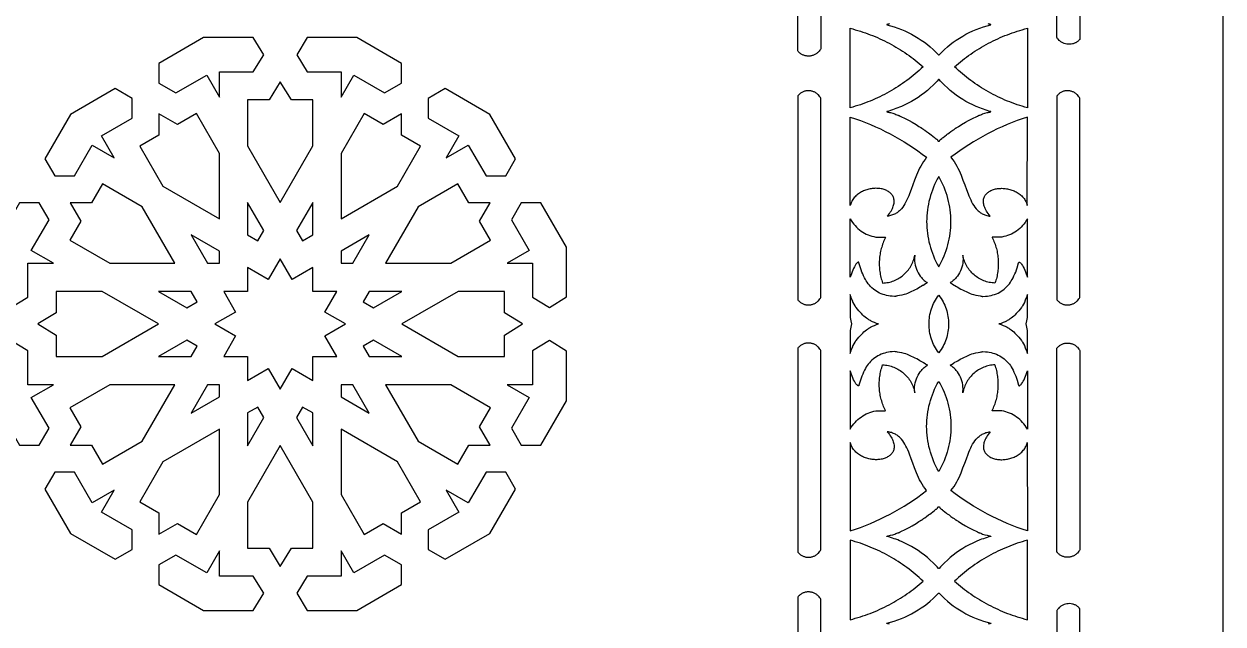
# Model space of a CAD drawing. Extents: x -580 to 993, y -400 to 388.
# Drawn here: x 741.9 to 993.1, y -265.6 to -139.9 of the extents above; entities that cross this region are included whole.
import ezdxf

# ---------------------------------------------------------------- set-up
doc = ezdxf.new("R2010")
doc.units = 0
doc.layers.add('LAYER_1', color=18, linetype='CONTINUOUS')

msp = doc.modelspace()

# ---------------------------------------------------------------- linework, layer by layer
at = {"layer": 'LAYER_1'}
for points in [[(598.06, -400.26), (993.06, -400.26), (993.06, -5.26), (598.06, -5.26)], [(770.14, -148.15), (770.14, -152.28), (773.71, -154.34), (780.15, -150.61), (782.82, -155.24), (782.82, -149.9), (789.91, -149.9), (792.09, -146.35), (789.9, -142.76), (779.48, -142.76)], [(801.22, -142.76), (799.02, -146.35), (801.2, -149.9), (808.29, -149.9), (808.29, -155.24), (810.96, -150.61), (817.4, -154.34), (820.97, -152.28), (820.97, -148.15), (811.63, -142.76)], [(914.97, -148.87), (914.97, -140.81), (915.5, -140.95), (916.03, -141.1), (916.56, -141.25), (917.09, -141.41), (917.61, -141.58), (918.13, -141.76), (918.64, -141.95), (919.15, -142.14), (919.66, -142.34), (920.17, -142.54), (920.67, -142.76), (921.17, -142.98), (921.66, -143.21), (922.15, -143.45), (922.64, -143.69), (923.12, -143.94), (923.6, -144.2), (924.08, -144.46), (924.55, -144.73), (925.01, -145.01), (925.48, -145.3), (925.93, -145.59), (926.39, -145.89), (926.83, -146.19), (927.28, -146.5), (927.72, -146.82), (928.15, -147.15), (928.58, -147.48), (929, -147.82), (929.42, -148.16), (929.84, -148.52), (930.24, -148.87), (929.84, -149.25), (929.42, -149.63), (929, -149.99), (928.58, -150.35), (928.15, -150.71), (927.72, -151.05), (927.28, -151.39), (926.83, -151.73), (926.39, -152.05), (925.93, -152.37), (925.48, -152.68), (925.01, -152.98), (924.55, -153.28), (924.08, -153.57), (923.6, -153.85), (923.12, -154.12), (922.64, -154.39), (922.15, -154.65), (921.66, -154.9), (921.17, -155.14), (920.67, -155.38), (920.17, -155.61), (919.66, -155.83), (919.15, -156.04), (918.64, -156.24), (918.13, -156.44), (917.61, -156.63), (917.09, -156.81), (916.56, -156.98), (916.03, -157.15), (915.5, -157.3), (914.97, -157.45)], [(936.79, -148.87), (937.2, -148.52), (937.61, -148.16), (938.03, -147.82), (938.46, -147.48), (938.89, -147.15), (939.32, -146.82), (939.76, -146.5), (940.2, -146.19), (940.65, -145.89), (941.1, -145.59), (941.56, -145.3), (942.02, -145.01), (942.49, -144.73), (942.96, -144.46), (943.43, -144.2), (943.91, -143.94), (944.4, -143.69), (944.88, -143.45), (945.37, -143.21), (945.87, -142.98), (946.37, -142.76), (946.87, -142.54), (947.37, -142.34), (947.88, -142.14), (948.39, -141.95), (948.91, -141.76), (949.43, -141.58), (949.95, -141.41), (950.47, -141.25), (951, -141.1), (951.53, -140.95), (952.07, -140.81), (952.07, -148.87), (952.07, -157.45), (951.53, -157.3), (951, -157.15), (950.47, -156.98), (949.95, -156.81), (949.43, -156.63), (948.91, -156.44), (948.39, -156.24), (947.88, -156.04), (947.37, -155.83), (946.87, -155.61), (946.37, -155.38), (945.87, -155.14), (945.37, -154.9), (944.88, -154.65), (944.4, -154.39), (943.91, -154.12), (943.43, -153.85), (942.96, -153.57), (942.49, -153.28), (942.02, -152.98), (941.56, -152.68), (941.1, -152.37), (940.65, -152.05), (940.2, -151.73), (939.76, -151.39), (939.32, -151.05), (938.89, -150.71), (938.46, -150.35), (938.03, -149.99), (937.61, -149.63), (937.2, -149.25)], [(793.21, -155.81), (788.72, -155.81), (788.72, -165.46), (795.56, -177.3), (802.39, -165.46), (802.39, -155.81), (797.9, -155.81), (795.56, -151.99)], [(933.52, -164.47), (933.6, -164.47), (933.65, -164.46), (933.68, -164.44), (933.69, -164.4), (933.72, -164.33), (933.75, -164.25), (933.8, -164.18), (933.86, -164.11), (933.92, -164.05), (933.98, -164), (934.04, -163.96), (934.09, -163.95), (934.13, -163.94), (934.18, -163.92), (934.22, -163.89), (934.25, -163.85), (934.31, -163.78), (934.43, -163.68), (934.76, -163.39), (935.13, -163.1), (935.29, -162.99), (935.4, -162.91), (935.66, -162.74), (936.06, -162.45), (936.48, -162.16), (936.74, -161.98), (936.89, -161.88), (937.04, -161.76), (937.11, -161.7), (937.17, -161.66), (937.23, -161.63), (937.27, -161.62), (937.33, -161.6), (937.42, -161.55), (937.54, -161.47), (937.67, -161.38), (937.98, -161.16), (938.28, -160.97), (939.1, -160.49), (939.71, -160.15), (940.45, -159.77), (941.59, -159.19), (941.84, -159.08), (941.93, -159.04), (941.99, -159.03), (942.11, -159), (942.31, -158.91), (942.49, -158.84), (942.7, -158.76), (943.17, -158.61), (943.64, -158.48), (943.85, -158.43), (944.02, -158.4), (944.19, -158.37), (944.32, -158.33), (944.39, -158.29), (944.4, -158.27), (944.41, -158.24), (944.02, -158.14), (943.63, -158.02), (943.25, -157.9), (942.87, -157.78), (942.49, -157.64), (942.11, -157.5), (941.37, -157.2), (940.63, -156.87), (939.91, -156.51), (939.21, -156.13), (938.52, -155.72), (937.84, -155.28), (937.19, -154.82), (936.54, -154.34), (935.92, -153.83), (935.31, -153.29), (934.72, -152.74), (934.43, -152.45), (934.15, -152.16), (933.87, -151.86), (933.6, -151.55), (933.59, -151.55), (933.52, -151.54), (933.45, -151.55), (933.43, -151.55), (933.16, -151.86), (932.88, -152.16), (932.31, -152.74), (931.73, -153.29), (931.12, -153.83), (930.49, -154.34), (929.85, -154.82), (929.19, -155.28), (928.52, -155.72), (927.83, -156.13), (927.12, -156.51), (926.4, -156.87), (925.67, -157.2), (925.3, -157.35), (924.93, -157.5), (924.55, -157.64), (924.17, -157.78), (923.79, -157.9), (923.4, -158.02), (923.02, -158.14), (922.63, -158.24), (922.63, -158.27), (922.65, -158.29), (922.68, -158.31), (922.72, -158.33), (922.84, -158.37), (923.01, -158.4), (923.19, -158.43), (923.4, -158.48), (923.87, -158.61), (924.34, -158.76), (924.54, -158.84), (924.72, -158.91), (924.92, -159), (925, -159.02), (925.05, -159.03), (925.1, -159.04), (925.19, -159.08), (925.44, -159.19), (926.59, -159.77), (927.32, -160.15), (927.94, -160.49), (928.75, -160.97), (929.05, -161.16), (929.36, -161.38), (929.61, -161.55), (929.71, -161.6), (929.76, -161.62), (929.81, -161.63), (929.86, -161.66), (929.93, -161.7), (929.99, -161.76), (930.14, -161.88), (930.3, -161.98), (930.56, -162.16), (930.97, -162.45), (931.38, -162.74), (931.63, -162.91), (931.9, -163.1), (932.27, -163.39), (932.61, -163.68), (932.72, -163.78), (932.78, -163.85), (932.82, -163.89), (932.86, -163.92), (932.9, -163.94), (932.95, -163.95), (933, -163.96), (933.05, -164), (933.11, -164.05), (933.17, -164.11), (933.23, -164.18), (933.28, -164.25), (933.32, -164.33), (933.34, -164.4), (933.36, -164.44), (933.38, -164.46), (933.43, -164.47)], [(746.24, -168.18), (748.31, -171.75), (752.44, -171.75), (756.16, -165.31), (760.77, -167.97), (758.11, -163.37), (764.54, -159.64), (764.54, -155.51), (760.97, -153.45), (751.64, -158.84)], [(844.87, -168.18), (839.48, -158.84), (830.14, -153.45), (826.57, -155.51), (826.57, -159.64), (833, -163.37), (830.34, -167.97), (834.95, -165.31), (838.67, -171.75), (842.81, -171.75)], [(903.98, -197.68), (904.09, -197.81), (904.2, -197.93), (904.32, -198.04), (904.44, -198.14), (904.56, -198.24), (904.69, -198.32), (904.82, -198.4), (904.96, -198.48), (905.1, -198.54), (905.24, -198.6), (905.38, -198.65), (905.52, -198.69), (905.67, -198.72), (905.82, -198.74), (905.97, -198.76), (906.11, -198.77), (906.26, -198.77), (906.41, -198.77), (906.56, -198.75), (906.71, -198.73), (906.85, -198.7), (907, -198.67), (907.14, -198.62), (907.28, -198.57), (907.42, -198.51), (907.55, -198.45), (907.69, -198.37), (907.81, -198.29), (907.94, -198.2), (908.06, -198.1), (908.18, -198), (908.29, -197.89), (908.47, -197.7), (908.62, -197.51), (908.73, -197.35), (908.8, -197.22), (908.8, -155.44), (908.73, -155.3), (908.62, -155.15), (908.47, -154.96), (908.29, -154.77), (908.18, -154.66), (908.06, -154.55), (907.94, -154.46), (907.81, -154.37), (907.69, -154.29), (907.55, -154.21), (907.42, -154.15), (907.28, -154.09), (907.14, -154.04), (907, -153.99), (906.85, -153.96), (906.71, -153.93), (906.56, -153.91), (906.41, -153.89), (906.26, -153.89), (906.11, -153.89), (905.97, -153.9), (905.82, -153.91), (905.67, -153.94), (905.52, -153.97), (905.38, -154.01), (905.24, -154.06), (905.1, -154.12), (904.96, -154.18), (904.82, -154.25), (904.69, -154.33), (904.56, -154.42), (904.44, -154.52), (904.32, -154.62), (904.2, -154.73), (904.09, -154.85), (903.98, -154.98)], [(958.24, -197.68), (958.35, -197.81), (958.46, -197.93), (958.57, -198.04), (958.7, -198.14), (958.82, -198.24), (958.95, -198.32), (959.08, -198.4), (959.22, -198.48), (959.36, -198.54), (959.5, -198.6), (959.64, -198.65), (959.78, -198.69), (959.93, -198.72), (960.08, -198.74), (960.22, -198.76), (960.37, -198.77), (960.52, -198.77), (960.67, -198.77), (960.82, -198.75), (960.97, -198.73), (961.11, -198.7), (961.26, -198.67), (961.4, -198.62), (961.54, -198.57), (961.68, -198.51), (961.81, -198.45), (961.94, -198.37), (962.07, -198.29), (962.2, -198.2), (962.32, -198.1), (962.44, -198), (962.55, -197.89), (962.73, -197.7), (962.88, -197.51), (962.99, -197.35), (963.06, -197.22), (963.06, -155.44), (962.99, -155.3), (962.88, -155.15), (962.73, -154.96), (962.55, -154.77), (962.44, -154.66), (962.32, -154.55), (962.2, -154.46), (962.07, -154.37), (961.94, -154.29), (961.81, -154.21), (961.68, -154.15), (961.54, -154.09), (961.4, -154.04), (961.26, -153.99), (961.11, -153.96), (960.97, -153.93), (960.82, -153.91), (960.67, -153.89), (960.52, -153.89), (960.37, -153.89), (960.22, -153.9), (960.08, -153.91), (959.93, -153.94), (959.78, -153.97), (959.64, -154.01), (959.5, -154.06), (959.36, -154.12), (959.22, -154.18), (959.08, -154.25), (958.95, -154.33), (958.82, -154.42), (958.7, -154.52), (958.57, -154.62), (958.46, -154.73), (958.35, -154.85), (958.24, -154.98)], [(782.82, -167.04), (777.99, -158.68), (774.02, -160.99), (770.14, -158.75), (770.14, -163.22), (766.17, -165.52), (770.99, -173.88), (782.82, -180.71)], [(808.29, -180.71), (820.12, -173.88), (824.94, -165.52), (820.97, -163.22), (820.97, -158.75), (817.09, -160.99), (813.12, -158.68), (808.29, -167.04)], [(914.97, -159.39), (916.05, -159.75), (917.11, -160.14), (918.17, -160.55), (919.22, -160.98), (920.26, -161.43), (921.29, -161.9), (922.31, -162.4), (923.32, -162.92), (924.32, -163.46), (925.3, -164.02), (926.28, -164.61), (927.24, -165.21), (928.19, -165.84), (929.13, -166.49), (930.05, -167.16), (930.96, -167.84), (930.63, -168.28), (930.32, -168.73), (930.03, -169.19), (929.76, -169.66), (929.5, -170.14), (929.27, -170.63), (929.05, -171.12), (928.84, -171.61), (928.45, -172.6), (928.09, -173.58), (927.75, -174.55), (927.4, -175.48), (927.22, -175.93), (927.03, -176.36), (926.84, -176.78), (926.64, -177.19), (926.42, -177.58), (926.19, -177.94), (925.95, -178.29), (925.68, -178.62), (925.55, -178.77), (925.4, -178.92), (925.25, -179.06), (925.1, -179.19), (924.94, -179.32), (924.77, -179.44), (924.6, -179.55), (924.42, -179.65), (924.24, -179.75), (924.05, -179.84), (923.85, -179.92), (923.64, -179.99), (923.43, -180.06), (923.2, -180.11), (922.97, -180.16), (922.73, -180.19), (922.96, -179.91), (923.17, -179.63), (923.36, -179.35), (923.52, -179.09), (923.67, -178.83), (923.8, -178.57), (923.9, -178.32), (923.99, -178.08), (924.06, -177.85), (924.11, -177.63), (924.15, -177.41), (924.16, -177.2), (924.17, -176.99), (924.15, -176.79), (924.12, -176.6), (924.08, -176.42), (924.02, -176.25), (923.95, -176.08), (923.87, -175.92), (923.77, -175.76), (923.66, -175.62), (923.55, -175.48), (923.42, -175.35), (923.28, -175.23), (923.12, -175.11), (922.97, -175), (922.8, -174.9), (922.62, -174.81), (922.44, -174.73), (922.25, -174.65), (922.05, -174.59), (921.85, -174.53), (921.64, -174.47), (921.42, -174.43), (921.2, -174.39), (920.98, -174.37), (920.75, -174.35), (920.53, -174.34), (920.29, -174.33), (920.06, -174.34), (919.83, -174.36), (919.59, -174.38), (919.35, -174.41), (919.12, -174.45), (918.88, -174.5), (918.65, -174.56), (918.42, -174.62), (918.19, -174.7), (917.96, -174.78), (917.74, -174.87), (917.52, -174.97), (917.31, -175.08), (917.1, -175.2), (916.9, -175.33), (916.7, -175.47), (916.51, -175.62), (916.32, -175.77), (916.15, -175.94), (915.98, -176.11), (915.82, -176.29), (915.67, -176.49), (915.53, -176.69), (915.4, -176.9), (915.28, -177.12), (915.17, -177.38), (915.09, -177.61), (915.03, -177.79), (914.97, -177.91)], [(952.07, -159.39), (950.99, -159.75), (949.92, -160.14), (948.86, -160.55), (947.81, -160.98), (946.77, -161.43), (945.74, -161.9), (944.72, -162.4), (943.71, -162.92), (942.72, -163.46), (941.73, -164.02), (940.76, -164.61), (939.79, -165.21), (938.84, -165.84), (937.91, -166.49), (936.98, -167.16), (936.07, -167.84), (936.41, -168.28), (936.72, -168.73), (937.01, -169.19), (937.28, -169.66), (937.53, -170.14), (937.77, -170.63), (937.99, -171.12), (938.2, -171.61), (938.58, -172.6), (938.94, -173.58), (939.29, -174.55), (939.64, -175.48), (939.82, -175.93), (940, -176.36), (940.2, -176.78), (940.4, -177.19), (940.61, -177.58), (940.84, -177.94), (941.09, -178.29), (941.35, -178.62), (941.49, -178.77), (941.63, -178.92), (941.78, -179.06), (941.94, -179.19), (942.1, -179.32), (942.26, -179.44), (942.43, -179.55), (942.61, -179.65), (942.8, -179.75), (942.99, -179.84), (943.19, -179.92), (943.4, -179.99), (943.61, -180.06), (943.83, -180.11), (944.06, -180.16), (944.3, -180.19), (944.07, -179.91), (943.86, -179.63), (943.68, -179.35), (943.51, -179.09), (943.37, -178.83), (943.24, -178.57), (943.13, -178.32), (943.05, -178.08), (942.98, -177.85), (942.92, -177.63), (942.89, -177.41), (942.87, -177.2), (942.87, -176.99), (942.88, -176.79), (942.91, -176.6), (942.96, -176.42), (943.01, -176.25), (943.08, -176.08), (943.17, -175.92), (943.26, -175.76), (943.37, -175.62), (943.49, -175.48), (943.62, -175.35), (943.76, -175.23), (943.91, -175.11), (944.07, -175), (944.24, -174.9), (944.41, -174.81), (944.6, -174.73), (944.79, -174.65), (944.99, -174.59), (945.19, -174.53), (945.4, -174.47), (945.61, -174.43), (945.83, -174.39), (946.05, -174.37), (946.28, -174.35), (946.51, -174.34), (946.74, -174.33), (946.97, -174.34), (947.21, -174.36), (947.44, -174.38), (947.68, -174.41), (947.92, -174.45), (948.15, -174.5), (948.38, -174.56), (948.61, -174.62), (948.84, -174.7), (949.07, -174.78), (949.29, -174.87), (949.51, -174.97), (949.73, -175.08), (949.94, -175.2), (950.14, -175.33), (950.34, -175.47), (950.53, -175.62), (950.71, -175.77), (950.89, -175.94), (951.06, -176.11), (951.22, -176.29), (951.37, -176.49), (951.51, -176.69), (951.64, -176.9), (951.76, -177.12), (951.86, -177.38), (951.94, -177.61), (952, -177.79), (952.06, -177.91)], [(933.52, -190.75), (933.83, -190.2), (934.11, -189.64), (934.38, -189.08), (934.63, -188.51), (934.86, -187.93), (935.07, -187.35), (935.26, -186.76), (935.43, -186.17), (935.57, -185.57), (935.7, -184.97), (935.81, -184.36), (935.9, -183.76), (935.97, -183.15), (936.02, -182.54), (936.05, -181.93), (936.06, -181.31), (936.05, -180.7), (936.02, -180.09), (935.97, -179.48), (935.9, -178.87), (935.81, -178.27), (935.7, -177.66), (935.57, -177.06), (935.43, -176.46), (935.26, -175.87), (935.07, -175.28), (934.86, -174.7), (934.63, -174.12), (934.38, -173.55), (934.11, -172.99), (933.83, -172.43), (933.52, -171.88), (933.21, -172.43), (932.92, -172.99), (932.65, -173.55), (932.4, -174.12), (932.18, -174.7), (931.97, -175.28), (931.78, -175.87), (931.61, -176.46), (931.46, -177.06), (931.33, -177.66), (931.22, -178.27), (931.13, -178.87), (931.06, -179.48), (931.01, -180.09), (930.98, -180.7), (930.97, -181.31), (930.98, -181.93), (931.01, -182.54), (931.06, -183.15), (931.13, -183.76), (931.22, -184.36), (931.33, -184.97), (931.46, -185.57), (931.61, -186.17), (931.78, -186.76), (931.97, -187.35), (932.18, -187.93), (932.4, -188.51), (932.65, -189.08), (932.92, -189.64), (933.21, -190.2)], [(758.32, -173.37), (756.02, -177.35), (751.54, -177.35), (753.78, -181.23), (751.48, -185.2), (759.84, -190.03), (773.5, -190.03), (766.67, -178.2)], [(824.44, -178.2), (817.61, -190.03), (831.27, -190.03), (839.64, -185.2), (837.33, -181.23), (839.57, -177.35), (835.1, -177.35), (832.79, -173.37)], [(742.7, -190.03), (748.04, -190.03), (743.41, -187.36), (747.13, -180.92), (745.07, -177.35), (740.94, -177.35), (735.56, -186.68), (735.56, -197.1), (739.14, -199.3), (742.7, -197.12)], [(790.89, -185.37), (792.15, -183.2), (788.72, -177.27), (788.72, -184.11)], [(800.22, -185.37), (802.39, -184.11), (802.39, -177.27), (798.96, -183.2)], [(850.17, -177.35), (846.04, -177.35), (843.98, -180.92), (847.71, -187.36), (843.08, -190.03), (848.41, -190.03), (848.41, -197.12), (851.97, -199.3), (855.55, -197.1), (855.56, -186.68)], [(914.97, -180.73), (915.19, -181.11), (915.43, -181.48), (915.69, -181.82), (915.97, -182.15), (916.26, -182.46), (916.57, -182.75), (916.89, -183.03), (917.23, -183.28), (917.58, -183.51), (917.94, -183.73), (918.32, -183.92), (918.7, -184.09), (919.1, -184.23), (919.5, -184.36), (919.91, -184.46), (920.33, -184.54), (920.72, -184.56), (921.16, -184.57), (922.31, -184.57), (922.33, -184.63), (922.2, -184.91), (922.07, -185.19), (921.95, -185.48), (921.84, -185.77), (921.73, -186.06), (921.64, -186.35), (921.55, -186.64), (921.46, -186.94), (921.39, -187.23), (921.32, -187.53), (921.26, -187.83), (921.21, -188.13), (921.16, -188.44), (921.13, -188.74), (921.1, -189.04), (921.07, -189.35), (921.06, -189.65), (921.05, -189.96), (921.05, -190.26), (921.06, -190.57), (921.07, -190.87), (921.1, -191.18), (921.13, -191.48), (921.17, -191.79), (921.21, -192.09), (921.26, -192.39), (921.33, -192.7), (921.39, -193), (921.47, -193.3), (921.55, -193.59), (921.65, -193.89), (921.74, -194.18), (922.05, -194.17), (922.36, -194.14), (922.66, -194.1), (922.96, -194.04), (923.26, -193.98), (923.55, -193.9), (923.83, -193.81), (924.11, -193.7), (924.39, -193.59), (924.66, -193.46), (924.92, -193.32), (925.17, -193.17), (925.42, -193.01), (925.67, -192.84), (925.9, -192.66), (926.13, -192.47), (926.35, -192.27), (926.56, -192.07), (926.77, -191.85), (926.96, -191.62), (927.15, -191.39), (927.32, -191.15), (927.49, -190.9), (927.64, -190.64), (927.79, -190.37), (927.93, -190.1), (928.05, -189.82), (928.16, -189.54), (928.26, -189.24), (928.35, -188.95), (928.43, -188.64), (928.49, -188.33), (928.47, -188.55), (928.45, -188.76), (928.44, -188.98), (928.44, -189.19), (928.46, -189.62), (928.51, -190.04), (928.59, -190.45), (928.7, -190.86), (928.83, -191.25), (928.99, -191.64), (929.18, -192.01), (929.39, -192.37), (929.63, -192.71), (929.89, -193.04), (930.03, -193.2), (930.17, -193.35), (930.32, -193.49), (930.48, -193.63), (930.64, -193.77), (930.81, -193.9), (930.98, -194.03), (931.16, -194.14), (931.06, -194.17), (930.95, -194.22), (930.85, -194.29), (930.75, -194.36), (930.46, -194.57), (930.36, -194.63), (930.3, -194.65), (930.24, -194.67), (930.12, -194.73), (929.8, -194.93), (929.57, -195.07), (929.25, -195.24), (928.9, -195.43), (928.55, -195.61), (927.36, -196.18), (926.94, -196.37), (926.6, -196.49), (926.24, -196.6), (925.77, -196.71), (925.27, -196.81), (924.87, -196.88), (924.63, -196.92), (924.55, -196.94), (924.51, -196.96), (924.44, -196.97), (924.27, -196.97), (923.74, -196.95), (923.35, -196.92), (922.96, -196.86), (922.57, -196.78), (922.2, -196.68), (921.83, -196.56), (921.46, -196.42), (921.11, -196.27), (920.77, -196.09), (920.44, -195.89), (920.12, -195.68), (919.81, -195.44), (919.52, -195.19), (919.24, -194.93), (918.98, -194.65), (918.74, -194.35), (918.51, -194.03), (918.32, -193.75), (918.14, -193.43), (917.95, -193.07), (917.77, -192.69), (917.59, -192.28), (917.41, -191.87), (917.25, -191.44), (917.11, -191.02), (916.8, -189.96), (916.78, -189.88), (916.76, -189.85), (916.74, -189.83), (916.71, -189.82), (916.68, -189.82), (916.61, -189.84), (916.51, -189.89), (916.41, -189.98), (916.29, -190.1), (916.17, -190.25), (916, -190.49), (915.83, -190.77), (915.66, -191.1), (915.5, -191.46), (915.34, -191.83), (915.2, -192.22), (915.07, -192.6), (914.97, -192.97)], [(952.07, -180.73), (951.84, -181.11), (951.6, -181.48), (951.35, -181.82), (951.07, -182.15), (950.78, -182.46), (950.47, -182.75), (950.14, -183.03), (949.81, -183.28), (949.45, -183.51), (949.09, -183.73), (948.72, -183.92), (948.33, -184.09), (947.94, -184.23), (947.54, -184.36), (947.13, -184.46), (946.71, -184.54), (946.32, -184.56), (945.87, -184.57), (944.73, -184.57), (944.7, -184.63), (944.84, -184.91), (944.97, -185.19), (945.08, -185.48), (945.2, -185.77), (945.3, -186.06), (945.4, -186.35), (945.49, -186.64), (945.57, -186.94), (945.65, -187.23), (945.71, -187.53), (945.77, -187.83), (945.83, -188.13), (945.87, -188.44), (945.91, -188.74), (945.94, -189.04), (945.96, -189.35), (945.98, -189.65), (945.98, -189.96), (945.98, -190.26), (945.98, -190.57), (945.96, -190.87), (945.94, -191.18), (945.91, -191.48), (945.87, -191.79), (945.82, -192.09), (945.77, -192.39), (945.71, -192.7), (945.64, -193), (945.57, -193.3), (945.48, -193.59), (945.39, -193.89), (945.29, -194.18), (944.98, -194.17), (944.67, -194.14), (944.37, -194.1), (944.07, -194.04), (943.78, -193.98), (943.49, -193.9), (943.2, -193.81), (942.92, -193.7), (942.65, -193.59), (942.38, -193.46), (942.12, -193.32), (941.86, -193.17), (941.61, -193.01), (941.37, -192.84), (941.13, -192.66), (940.9, -192.47), (940.68, -192.27), (940.47, -192.07), (940.27, -191.85), (940.07, -191.62), (939.89, -191.39), (939.71, -191.15), (939.55, -190.9), (939.39, -190.64), (939.25, -190.37), (939.11, -190.1), (938.99, -189.82), (938.87, -189.54), (938.77, -189.24), (938.68, -188.95), (938.61, -188.64), (938.54, -188.33), (938.57, -188.55), (938.58, -188.76), (938.59, -188.98), (938.59, -189.19), (938.57, -189.62), (938.52, -190.04), (938.45, -190.45), (938.34, -190.86), (938.21, -191.25), (938.04, -191.64), (937.86, -192.01), (937.65, -192.37), (937.41, -192.71), (937.15, -193.04), (937.01, -193.2), (936.86, -193.35), (936.71, -193.49), (936.55, -193.63), (936.39, -193.77), (936.23, -193.9), (936.05, -194.03), (935.87, -194.14), (935.98, -194.17), (936.08, -194.22), (936.18, -194.29), (936.29, -194.36), (936.57, -194.57), (936.68, -194.63), (936.73, -194.65), (936.8, -194.67), (936.91, -194.73), (937.24, -194.93), (937.47, -195.07), (937.78, -195.24), (938.13, -195.43), (938.49, -195.61), (939.67, -196.18), (940.09, -196.37), (940.44, -196.49), (940.8, -196.6), (941.26, -196.71), (941.76, -196.81), (942.16, -196.88), (942.4, -196.92), (942.49, -196.94), (942.53, -196.96), (942.6, -196.97), (942.77, -196.97), (943.29, -196.95), (943.69, -196.92), (944.08, -196.86), (944.46, -196.78), (944.84, -196.68), (945.21, -196.56), (945.57, -196.42), (945.92, -196.27), (946.27, -196.09), (946.6, -195.89), (946.92, -195.68), (947.22, -195.44), (947.51, -195.19), (947.79, -194.93), (948.05, -194.65), (948.3, -194.35), (948.53, -194.03), (948.71, -193.75), (948.9, -193.43), (949.08, -193.07), (949.27, -192.69), (949.45, -192.28), (949.62, -191.87), (949.78, -191.44), (949.93, -191.02), (950.24, -189.96), (950.25, -189.88), (950.27, -189.85), (950.29, -189.83), (950.32, -189.82), (950.35, -189.82), (950.43, -189.84), (950.52, -189.89), (950.63, -189.98), (950.74, -190.1), (950.87, -190.25), (951.03, -190.49), (951.2, -190.77), (951.37, -191.1), (951.54, -191.46), (951.69, -191.83), (951.84, -192.22), (951.96, -192.6), (952.07, -192.97)], [(782.82, -190.03), (782.82, -187.52), (776.89, -184.1), (780.32, -190.03)], [(808.29, -190.03), (810.8, -190.03), (814.22, -184.1), (808.29, -187.52)], [(802.39, -195.93), (802.39, -190.93), (798.06, -193.43), (795.56, -189.1), (793.05, -193.43), (788.72, -190.93), (788.72, -195.93), (783.72, -195.93), (786.22, -200.26), (781.89, -202.76), (786.22, -205.26), (783.72, -209.59), (788.72, -209.59), (788.72, -214.6), (793.05, -212.09), (795.56, -216.43), (798.06, -212.09), (802.39, -214.6), (802.39, -209.59), (807.39, -209.59), (804.89, -205.26), (809.22, -202.76), (804.89, -200.26), (807.39, -195.93)], [(758.26, -209.59), (770.09, -202.76), (758.26, -195.93), (748.6, -195.93), (748.61, -200.41), (744.78, -202.76), (748.61, -205.11), (748.6, -209.59)], [(770.06, -195.93), (775.99, -199.35), (778.16, -198.1), (776.91, -195.93)], [(812.95, -198.1), (815.12, -199.35), (821.05, -195.93), (814.2, -195.93)], [(832.86, -195.93), (821.02, -202.76), (832.86, -209.59), (842.51, -209.59), (842.51, -205.11), (846.33, -202.76), (842.51, -200.41), (842.51, -195.93)], [(915.22, -202.76), (915.08, -203.44), (914.97, -204.13), (914.97, -208.96), (915.05, -208.69), (915.14, -208.4), (915.26, -208.09), (915.4, -207.73), (915.48, -207.53), (915.52, -207.42), (915.54, -207.36), (915.6, -207.24), (915.8, -206.9), (916, -206.57), (916.07, -206.46), (916.09, -206.4), (916.09, -206.38), (916.1, -206.36), (916.19, -206.24), (916.78, -205.52), (917.03, -205.24), (917.31, -204.93), (917.58, -204.65), (917.82, -204.42), (918.34, -203.95), (918.43, -203.95), (918.47, -203.94), (918.52, -203.91), (918.58, -203.87), (918.62, -203.82), (918.69, -203.76), (918.77, -203.69), (918.88, -203.63), (918.98, -203.57), (919.2, -203.46), (919.36, -203.37), (919.49, -203.29), (919.65, -203.21), (920.03, -203.05), (920.46, -202.9), (920.92, -202.76), (920.46, -202.63), (920.03, -202.47), (919.83, -202.39), (919.65, -202.31), (919.49, -202.23), (919.36, -202.15), (919.2, -202.06), (918.98, -201.95), (918.88, -201.9), (918.77, -201.83), (918.69, -201.76), (918.62, -201.71), (918.58, -201.65), (918.52, -201.61), (918.47, -201.59), (918.43, -201.57), (918.34, -201.57), (917.82, -201.11), (917.58, -200.88), (917.31, -200.59), (917.03, -200.29), (916.78, -200), (916.19, -199.28), (916.1, -199.17), (916.09, -199.12), (916.07, -199.07), (916, -198.95), (915.8, -198.62), (915.6, -198.28), (915.54, -198.17), (915.52, -198.11), (915.48, -197.99), (915.4, -197.79), (915.26, -197.44), (915.14, -197.12), (915.05, -196.84), (914.97, -196.56), (914.97, -201.39), (915.08, -202.08)], [(931.47, -202.76), (931.48, -202.36), (931.5, -201.96), (931.54, -201.56), (931.6, -201.17), (931.67, -200.77), (931.76, -200.38), (931.87, -199.99), (931.99, -199.6), (932.12, -199.22), (932.27, -198.85), (932.44, -198.47), (932.62, -198.11), (932.82, -197.75), (933.04, -197.4), (933.27, -197.05), (933.52, -196.71), (933.76, -197.05), (934, -197.4), (934.21, -197.75), (934.41, -198.11), (934.59, -198.47), (934.76, -198.85), (934.91, -199.22), (935.05, -199.6), (935.17, -199.99), (935.27, -200.38), (935.36, -200.77), (935.43, -201.17), (935.49, -201.56), (935.53, -201.96), (935.56, -202.36), (935.57, -202.76), (935.56, -203.16), (935.53, -203.56), (935.49, -203.96), (935.43, -204.36), (935.36, -204.75), (935.27, -205.15), (935.17, -205.53), (935.05, -205.92), (934.91, -206.3), (934.76, -206.68), (934.59, -207.05), (934.41, -207.42), (934.21, -207.77), (934, -208.13), (933.76, -208.47), (933.52, -208.81), (933.27, -208.47), (933.04, -208.13), (932.82, -207.77), (932.62, -207.42), (932.44, -207.05), (932.27, -206.68), (932.12, -206.3), (931.99, -205.92), (931.87, -205.53), (931.76, -205.15), (931.67, -204.75), (931.6, -204.36), (931.54, -203.96), (931.5, -203.56), (931.48, -203.16)], [(946.12, -202.76), (946.57, -202.9), (947.01, -203.05), (947.21, -203.13), (947.39, -203.21), (947.55, -203.29), (947.68, -203.37), (947.84, -203.46), (948.05, -203.57), (948.16, -203.63), (948.26, -203.69), (948.35, -203.76), (948.41, -203.82), (948.46, -203.87), (948.51, -203.91), (948.56, -203.94), (948.61, -203.95), (948.7, -203.95), (949.21, -204.42), (949.45, -204.65), (949.73, -204.93), (950.01, -205.24), (950.26, -205.52), (950.85, -206.24), (950.93, -206.36), (950.95, -206.4), (950.97, -206.46), (951.03, -206.57), (951.23, -206.9), (951.44, -207.24), (951.5, -207.36), (951.52, -207.42), (951.55, -207.53), (951.63, -207.73), (951.78, -208.09), (951.9, -208.4), (951.99, -208.69), (952.07, -208.96), (952.07, -204.13), (951.95, -203.44), (951.82, -202.76), (951.95, -202.08), (952.07, -201.39), (952.07, -196.56), (951.99, -196.84), (951.9, -197.12), (951.78, -197.44), (951.63, -197.79), (951.55, -197.99), (951.52, -198.11), (951.5, -198.17), (951.44, -198.28), (951.23, -198.62), (951.03, -198.95), (950.97, -199.07), (950.95, -199.12), (950.94, -199.14), (950.93, -199.17), (950.85, -199.28), (950.26, -200), (950.01, -200.29), (949.73, -200.59), (949.45, -200.88), (949.21, -201.11), (948.7, -201.57), (948.61, -201.57), (948.56, -201.59), (948.51, -201.61), (948.46, -201.65), (948.41, -201.71), (948.35, -201.76), (948.26, -201.83), (948.16, -201.9), (948.05, -201.95), (947.84, -202.06), (947.68, -202.15), (947.55, -202.23), (947.39, -202.31), (947.01, -202.47), (946.57, -202.63)], [(745.07, -228.17), (747.13, -224.61), (743.41, -218.17), (748.04, -215.5), (742.7, -215.5), (742.7, -208.41), (739.14, -206.22), (735.56, -208.42), (735.56, -218.84), (740.94, -228.17)], [(776.91, -209.59), (778.16, -207.42), (775.99, -206.17), (770.06, -209.59)], [(815.12, -206.17), (812.95, -207.42), (814.2, -209.59), (821.05, -209.59)], [(843.98, -224.61), (846.04, -228.17), (850.17, -228.17), (855.56, -218.84), (855.55, -208.42), (851.97, -206.22), (848.41, -208.41), (848.41, -215.5), (843.08, -215.5), (847.71, -218.17)], [(903.98, -250.54), (904.09, -250.67), (904.2, -250.79), (904.32, -250.9), (904.44, -251.01), (904.56, -251.1), (904.69, -251.19), (904.82, -251.27), (904.96, -251.34), (905.1, -251.41), (905.24, -251.46), (905.38, -251.51), (905.52, -251.55), (905.67, -251.59), (905.82, -251.61), (905.97, -251.63), (906.11, -251.64), (906.26, -251.64), (906.41, -251.63), (906.56, -251.62), (906.71, -251.6), (906.85, -251.57), (907, -251.53), (907.14, -251.49), (907.28, -251.44), (907.42, -251.38), (907.55, -251.31), (907.69, -251.24), (907.81, -251.16), (907.94, -251.07), (908.06, -250.97), (908.18, -250.87), (908.29, -250.76), (908.47, -250.57), (908.62, -250.38), (908.73, -250.22), (908.8, -250.09), (908.8, -208.3), (908.73, -208.17), (908.62, -208.01), (908.47, -207.82), (908.29, -207.63), (908.18, -207.52), (908.06, -207.42), (907.94, -207.32), (907.81, -207.23), (907.69, -207.15), (907.55, -207.08), (907.42, -207.01), (907.28, -206.95), (907.14, -206.9), (907, -206.86), (906.85, -206.82), (906.71, -206.79), (906.56, -206.77), (906.41, -206.76), (906.26, -206.75), (906.11, -206.75), (905.97, -206.76), (905.82, -206.78), (905.67, -206.81), (905.52, -206.84), (905.38, -206.88), (905.24, -206.93), (905.1, -206.98), (904.96, -207.05), (904.82, -207.12), (904.69, -207.2), (904.56, -207.29), (904.44, -207.38), (904.32, -207.49), (904.2, -207.6), (904.09, -207.72), (903.98, -207.85)], [(958.24, -250.54), (958.24, -207.85), (958.35, -207.72), (958.46, -207.6), (958.57, -207.49), (958.7, -207.38), (958.82, -207.29), (958.95, -207.2), (959.08, -207.12), (959.22, -207.05), (959.36, -206.98), (959.5, -206.93), (959.64, -206.88), (959.78, -206.84), (959.93, -206.81), (960.08, -206.78), (960.22, -206.76), (960.37, -206.75), (960.52, -206.75), (960.67, -206.76), (960.82, -206.77), (960.97, -206.79), (961.11, -206.82), (961.26, -206.86), (961.4, -206.9), (961.54, -206.95), (961.68, -207.01), (961.81, -207.08), (961.94, -207.15), (962.07, -207.23), (962.2, -207.32), (962.32, -207.42), (962.44, -207.52), (962.55, -207.63), (962.73, -207.82), (962.88, -208.01), (962.99, -208.17), (963.06, -208.3), (963.06, -250.09), (962.99, -250.22), (962.88, -250.38), (962.73, -250.57), (962.55, -250.76), (962.44, -250.87), (962.32, -250.97), (962.2, -251.07), (962.07, -251.16), (961.94, -251.24), (961.81, -251.31), (961.68, -251.38), (961.54, -251.44), (961.4, -251.49), (961.26, -251.53), (961.11, -251.57), (960.97, -251.6), (960.82, -251.62), (960.67, -251.63), (960.52, -251.64), (960.37, -251.64), (960.22, -251.63), (960.08, -251.61), (959.93, -251.59), (959.78, -251.55), (959.64, -251.51), (959.5, -251.46), (959.36, -251.41), (959.22, -251.34), (959.08, -251.27), (958.95, -251.19), (958.82, -251.1), (958.7, -251.01), (958.57, -250.9), (958.46, -250.79), (958.35, -250.67)], [(914.97, -224.79), (915.19, -224.41), (915.43, -224.05), (915.69, -223.7), (915.97, -223.37), (916.26, -223.06), (916.57, -222.77), (916.89, -222.5), (917.23, -222.25), (917.58, -222.01), (917.94, -221.8), (918.32, -221.61), (918.7, -221.44), (919.1, -221.29), (919.5, -221.17), (919.91, -221.06), (920.33, -220.99), (920.72, -220.97), (921.16, -220.96), (922.31, -220.95), (922.33, -220.89), (922.2, -220.61), (922.07, -220.33), (921.95, -220.05), (921.84, -219.76), (921.73, -219.47), (921.64, -219.18), (921.55, -218.88), (921.46, -218.59), (921.39, -218.29), (921.32, -217.99), (921.26, -217.69), (921.21, -217.39), (921.16, -217.09), (921.13, -216.79), (921.1, -216.48), (921.07, -216.18), (921.06, -215.87), (921.05, -215.57), (921.05, -215.26), (921.06, -214.96), (921.07, -214.65), (921.1, -214.34), (921.13, -214.04), (921.17, -213.74), (921.21, -213.43), (921.26, -213.13), (921.33, -212.83), (921.39, -212.53), (921.47, -212.23), (921.55, -211.93), (921.65, -211.63), (921.74, -211.34), (922.05, -211.35), (922.36, -211.38), (922.66, -211.42), (922.96, -211.48), (923.26, -211.55), (923.55, -211.63), (923.83, -211.72), (924.11, -211.82), (924.39, -211.94), (924.66, -212.07), (924.92, -212.2), (925.17, -212.35), (925.42, -212.51), (925.67, -212.68), (925.9, -212.86), (926.13, -213.05), (926.35, -213.25), (926.56, -213.46), (926.77, -213.67), (926.96, -213.9), (927.15, -214.13), (927.32, -214.38), (927.49, -214.63), (927.64, -214.89), (927.79, -215.15), (927.93, -215.42), (928.05, -215.7), (928.16, -215.99), (928.26, -216.28), (928.35, -216.58), (928.43, -216.88), (928.49, -217.19), (928.47, -216.98), (928.45, -216.76), (928.44, -216.55), (928.44, -216.33), (928.46, -215.91), (928.51, -215.49), (928.59, -215.07), (928.7, -214.67), (928.83, -214.27), (928.99, -213.89), (929.18, -213.51), (929.39, -213.15), (929.63, -212.81), (929.89, -212.49), (930.03, -212.33), (930.17, -212.18), (930.32, -212.03), (930.48, -211.89), (930.64, -211.75), (930.81, -211.62), (930.98, -211.5), (931.16, -211.38), (931.06, -211.35), (930.95, -211.3), (930.85, -211.24), (930.75, -211.17), (930.46, -210.96), (930.36, -210.9), (930.3, -210.87), (930.24, -210.85), (930.12, -210.79), (929.8, -210.6), (929.57, -210.46), (929.25, -210.28), (928.9, -210.09), (928.55, -209.91), (927.36, -209.34), (926.94, -209.16), (926.6, -209.03), (926.24, -208.93), (925.77, -208.82), (925.27, -208.71), (924.87, -208.64), (924.63, -208.6), (924.55, -208.58), (924.51, -208.57), (924.44, -208.56), (924.27, -208.55), (923.74, -208.57), (923.35, -208.61), (922.96, -208.66), (922.57, -208.74), (922.2, -208.84), (921.83, -208.96), (921.46, -209.1), (921.11, -209.26), (920.77, -209.44), (920.44, -209.63), (920.12, -209.85), (919.81, -210.08), (919.52, -210.33), (919.24, -210.6), (918.98, -210.88), (918.74, -211.18), (918.51, -211.49), (918.32, -211.77), (918.14, -212.1), (917.95, -212.46), (917.77, -212.84), (917.59, -213.24), (917.41, -213.66), (917.25, -214.08), (917.11, -214.5), (916.8, -215.57), (916.78, -215.65), (916.76, -215.68), (916.74, -215.7), (916.71, -215.71), (916.68, -215.71), (916.61, -215.69), (916.51, -215.63), (916.41, -215.54), (916.29, -215.42), (916.17, -215.27), (916, -215.04), (915.83, -214.75), (915.66, -214.43), (915.5, -214.07), (915.34, -213.69), (915.2, -213.31), (915.07, -212.92), (914.97, -212.55)], [(952.07, -224.79), (951.84, -224.41), (951.6, -224.05), (951.35, -223.7), (951.07, -223.37), (950.78, -223.06), (950.47, -222.77), (950.14, -222.5), (949.81, -222.25), (949.45, -222.01), (949.09, -221.8), (948.72, -221.61), (948.33, -221.44), (947.94, -221.29), (947.54, -221.17), (947.13, -221.06), (946.71, -220.99), (946.32, -220.97), (945.87, -220.96), (944.73, -220.95), (944.7, -220.89), (944.84, -220.61), (944.97, -220.33), (945.08, -220.05), (945.2, -219.76), (945.3, -219.47), (945.4, -219.18), (945.49, -218.88), (945.57, -218.59), (945.65, -218.29), (945.71, -217.99), (945.77, -217.69), (945.83, -217.39), (945.87, -217.09), (945.91, -216.79), (945.94, -216.48), (945.96, -216.18), (945.98, -215.87), (945.98, -215.57), (945.98, -215.26), (945.98, -214.96), (945.96, -214.65), (945.94, -214.34), (945.91, -214.04), (945.87, -213.74), (945.82, -213.43), (945.77, -213.13), (945.71, -212.83), (945.64, -212.53), (945.57, -212.23), (945.48, -211.93), (945.39, -211.63), (945.29, -211.34), (944.98, -211.35), (944.67, -211.38), (944.37, -211.42), (944.07, -211.48), (943.78, -211.55), (943.49, -211.63), (943.2, -211.72), (942.92, -211.82), (942.65, -211.94), (942.38, -212.07), (942.12, -212.2), (941.86, -212.35), (941.61, -212.51), (941.37, -212.68), (941.13, -212.86), (940.9, -213.05), (940.68, -213.25), (940.47, -213.46), (940.27, -213.67), (940.07, -213.9), (939.89, -214.13), (939.71, -214.38), (939.55, -214.63), (939.39, -214.89), (939.25, -215.15), (939.11, -215.42), (938.99, -215.7), (938.87, -215.99), (938.77, -216.28), (938.68, -216.58), (938.61, -216.88), (938.54, -217.19), (938.57, -216.98), (938.58, -216.76), (938.59, -216.55), (938.59, -216.33), (938.57, -215.91), (938.52, -215.49), (938.45, -215.07), (938.34, -214.67), (938.21, -214.27), (938.04, -213.89), (937.86, -213.51), (937.65, -213.15), (937.41, -212.81), (937.15, -212.49), (937.01, -212.33), (936.86, -212.18), (936.71, -212.03), (936.55, -211.89), (936.39, -211.75), (936.23, -211.62), (936.05, -211.5), (935.87, -211.38), (935.98, -211.35), (936.08, -211.3), (936.18, -211.24), (936.29, -211.17), (936.57, -210.96), (936.68, -210.9), (936.73, -210.87), (936.8, -210.85), (936.91, -210.79), (937.24, -210.6), (937.47, -210.46), (937.78, -210.28), (938.13, -210.09), (938.49, -209.91), (939.67, -209.34), (940.09, -209.16), (940.44, -209.03), (940.8, -208.93), (941.26, -208.82), (941.76, -208.71), (942.16, -208.64), (942.4, -208.6), (942.49, -208.58), (942.53, -208.57), (942.6, -208.56), (942.77, -208.55), (943.29, -208.57), (943.69, -208.61), (944.08, -208.66), (944.46, -208.74), (944.84, -208.84), (945.21, -208.96), (945.57, -209.1), (945.92, -209.26), (946.27, -209.44), (946.6, -209.63), (946.92, -209.85), (947.22, -210.08), (947.51, -210.33), (947.79, -210.6), (948.05, -210.88), (948.3, -211.18), (948.53, -211.49), (948.71, -211.77), (948.9, -212.1), (949.08, -212.46), (949.27, -212.84), (949.45, -213.24), (949.62, -213.66), (949.78, -214.08), (949.93, -214.5), (950.24, -215.57), (950.25, -215.65), (950.27, -215.68), (950.29, -215.7), (950.32, -215.71), (950.35, -215.71), (950.43, -215.69), (950.52, -215.63), (950.63, -215.54), (950.74, -215.42), (950.87, -215.27), (951.03, -215.04), (951.2, -214.75), (951.37, -214.43), (951.54, -214.07), (951.69, -213.69), (951.84, -213.31), (951.96, -212.92), (952.07, -212.55)], [(766.67, -227.33), (773.5, -215.5), (759.84, -215.5), (751.48, -220.32), (753.78, -224.3), (751.54, -228.17), (756.02, -228.17), (758.32, -232.15)], [(776.89, -221.43), (782.82, -218), (782.82, -215.5), (780.32, -215.5)], [(808.29, -215.5), (808.29, -218), (814.22, -221.43), (810.8, -215.5)], [(839.64, -220.32), (831.27, -215.5), (817.61, -215.5), (824.44, -227.33), (832.79, -232.15), (835.1, -228.17), (839.57, -228.17), (837.33, -224.3)], [(933.52, -214.78), (933.83, -215.33), (934.11, -215.88), (934.38, -216.45), (934.63, -217.02), (934.86, -217.59), (935.07, -218.18), (935.26, -218.77), (935.43, -219.36), (935.57, -219.96), (935.7, -220.56), (935.81, -221.16), (935.9, -221.77), (935.97, -222.38), (936.02, -222.99), (936.05, -223.6), (936.06, -224.21), (936.05, -224.82), (936.02, -225.43), (935.97, -226.04), (935.9, -226.65), (935.81, -227.26), (935.7, -227.86), (935.57, -228.46), (935.43, -229.06), (935.26, -229.65), (935.07, -230.24), (934.86, -230.82), (934.63, -231.4), (934.38, -231.97), (934.11, -232.54), (933.83, -233.09), (933.52, -233.64), (933.21, -233.09), (932.92, -232.54), (932.65, -231.97), (932.4, -231.4), (932.18, -230.82), (931.97, -230.24), (931.78, -229.65), (931.61, -229.06), (931.46, -228.46), (931.33, -227.86), (931.22, -227.26), (931.13, -226.65), (931.06, -226.04), (931.01, -225.43), (930.98, -224.82), (930.97, -224.21), (930.98, -223.6), (931.01, -222.99), (931.06, -222.38), (931.13, -221.77), (931.22, -221.16), (931.33, -220.56), (931.46, -219.96), (931.61, -219.36), (931.78, -218.77), (931.97, -218.18), (932.18, -217.59), (932.4, -217.02), (932.65, -216.45), (932.92, -215.88), (933.21, -215.33)], [(792.15, -222.33), (790.89, -220.16), (788.72, -221.41), (788.72, -228.26)], [(800.22, -220.16), (798.96, -222.33), (802.39, -228.26), (802.39, -221.41)], [(766.17, -240), (770.14, -242.3), (770.14, -246.78), (774.02, -244.54), (777.99, -246.84), (782.82, -238.48), (782.82, -224.82), (770.99, -231.65)], [(808.29, -224.82), (808.29, -238.48), (813.12, -246.84), (817.09, -244.54), (820.97, -246.78), (820.97, -242.3), (824.94, -240), (820.12, -231.65)], [(914.97, -246.13), (916.05, -245.77), (917.11, -245.39), (918.17, -244.98), (919.22, -244.55), (920.26, -244.1), (921.29, -243.62), (922.31, -243.12), (923.32, -242.6), (924.32, -242.06), (925.3, -241.5), (926.28, -240.92), (927.24, -240.31), (928.19, -239.68), (929.13, -239.04), (930.05, -238.37), (930.96, -237.68), (930.63, -237.24), (930.32, -236.79), (930.03, -236.33), (929.76, -235.86), (929.5, -235.38), (929.27, -234.9), (929.05, -234.41), (928.84, -233.92), (928.45, -232.93), (928.09, -231.94), (927.75, -230.98), (927.4, -230.05), (927.22, -229.6), (927.03, -229.16), (926.84, -228.74), (926.64, -228.34), (926.42, -227.95), (926.19, -227.58), (925.95, -227.23), (925.68, -226.91), (925.55, -226.76), (925.4, -226.61), (925.25, -226.47), (925.1, -226.34), (924.94, -226.21), (924.77, -226.09), (924.6, -225.98), (924.42, -225.87), (924.24, -225.78), (924.05, -225.69), (923.85, -225.61), (923.64, -225.53), (923.43, -225.47), (923.2, -225.41), (922.97, -225.37), (922.73, -225.33), (922.96, -225.62), (923.17, -225.9), (923.36, -226.17), (923.52, -226.44), (923.67, -226.7), (923.8, -226.95), (923.9, -227.2), (923.99, -227.44), (924.06, -227.67), (924.11, -227.9), (924.15, -228.12), (924.16, -228.33), (924.17, -228.53), (924.15, -228.73), (924.12, -228.92), (924.08, -229.1), (924.02, -229.28), (923.95, -229.45), (923.87, -229.61), (923.77, -229.76), (923.66, -229.91), (923.55, -230.04), (923.42, -230.17), (923.28, -230.3), (923.12, -230.41), (922.97, -230.52), (922.8, -230.62), (922.62, -230.71), (922.44, -230.8), (922.25, -230.87), (922.05, -230.94), (921.85, -231), (921.64, -231.05), (921.42, -231.09), (921.2, -231.13), (920.98, -231.16), (920.75, -231.18), (920.53, -231.19), (920.29, -231.19), (920.06, -231.18), (919.83, -231.17), (919.59, -231.15), (919.35, -231.11), (919.12, -231.07), (918.88, -231.03), (918.65, -230.97), (918.42, -230.9), (918.19, -230.83), (917.96, -230.74), (917.74, -230.65), (917.52, -230.55), (917.31, -230.44), (917.1, -230.32), (916.9, -230.19), (916.7, -230.06), (916.51, -229.91), (916.32, -229.75), (916.15, -229.59), (915.98, -229.41), (915.82, -229.23), (915.67, -229.04), (915.53, -228.83), (915.4, -228.62), (915.28, -228.4), (915.17, -228.15), (915.09, -227.91), (915.03, -227.74), (914.97, -227.62)], [(952.07, -246.13), (950.99, -245.77), (949.92, -245.39), (948.86, -244.98), (947.81, -244.55), (946.77, -244.1), (945.74, -243.62), (944.72, -243.12), (943.71, -242.6), (942.72, -242.06), (941.73, -241.5), (940.76, -240.92), (939.79, -240.31), (938.84, -239.68), (937.91, -239.04), (936.98, -238.37), (936.07, -237.68), (936.41, -237.24), (936.72, -236.79), (937.01, -236.33), (937.28, -235.86), (937.53, -235.38), (937.77, -234.9), (937.99, -234.41), (938.2, -233.92), (938.58, -232.93), (938.94, -231.94), (939.29, -230.98), (939.64, -230.05), (939.82, -229.6), (940, -229.16), (940.2, -228.74), (940.4, -228.34), (940.61, -227.95), (940.84, -227.58), (941.09, -227.23), (941.35, -226.91), (941.49, -226.76), (941.63, -226.61), (941.78, -226.47), (941.94, -226.34), (942.1, -226.21), (942.26, -226.09), (942.43, -225.98), (942.61, -225.87), (942.8, -225.78), (942.99, -225.69), (943.19, -225.61), (943.4, -225.53), (943.61, -225.47), (943.83, -225.41), (944.06, -225.37), (944.3, -225.33), (944.07, -225.62), (943.86, -225.9), (943.68, -226.17), (943.51, -226.44), (943.37, -226.7), (943.24, -226.95), (943.13, -227.2), (943.05, -227.44), (942.98, -227.67), (942.92, -227.9), (942.89, -228.12), (942.87, -228.33), (942.87, -228.53), (942.88, -228.73), (942.91, -228.92), (942.96, -229.1), (943.01, -229.28), (943.08, -229.45), (943.17, -229.61), (943.26, -229.76), (943.37, -229.91), (943.49, -230.04), (943.62, -230.17), (943.76, -230.3), (943.91, -230.41), (944.07, -230.52), (944.24, -230.62), (944.41, -230.71), (944.6, -230.8), (944.79, -230.87), (944.99, -230.94), (945.19, -231), (945.4, -231.05), (945.61, -231.09), (945.83, -231.13), (946.05, -231.16), (946.28, -231.18), (946.51, -231.19), (946.74, -231.19), (946.97, -231.18), (947.21, -231.17), (947.44, -231.15), (947.68, -231.11), (947.92, -231.07), (948.15, -231.03), (948.38, -230.97), (948.61, -230.9), (948.84, -230.83), (949.07, -230.74), (949.29, -230.65), (949.51, -230.55), (949.73, -230.44), (949.94, -230.32), (950.14, -230.19), (950.34, -230.06), (950.53, -229.91), (950.71, -229.75), (950.89, -229.59), (951.06, -229.41), (951.22, -229.23), (951.37, -229.04), (951.51, -228.83), (951.64, -228.62), (951.76, -228.4), (951.86, -228.15), (951.94, -227.91), (952, -227.74), (952.06, -227.62)], [(797.9, -249.71), (802.39, -249.72), (802.39, -240.06), (795.56, -228.23), (788.72, -240.06), (788.72, -249.72), (793.21, -249.71), (795.56, -253.54)], [(752.44, -233.78), (748.31, -233.78), (746.24, -237.35), (751.64, -246.68), (760.97, -252.07), (764.54, -250.01), (764.54, -245.88), (758.11, -242.16), (760.77, -237.55), (756.16, -240.21)], [(844.87, -237.35), (842.81, -233.78), (838.67, -233.78), (834.95, -240.21), (830.34, -237.55), (833, -242.16), (826.57, -245.88), (826.57, -250.01), (830.14, -252.07), (839.48, -246.68)], [(933.52, -241.06), (933.6, -241.05), (933.65, -241.06), (933.68, -241.09), (933.69, -241.13), (933.72, -241.2), (933.75, -241.27), (933.8, -241.35), (933.86, -241.42), (933.92, -241.48), (933.98, -241.53), (934.04, -241.56), (934.09, -241.57), (934.13, -241.58), (934.18, -241.6), (934.22, -241.64), (934.25, -241.68), (934.31, -241.74), (934.43, -241.85), (934.76, -242.13), (935.13, -242.42), (935.29, -242.54), (935.4, -242.61), (935.66, -242.78), (936.06, -243.07), (936.48, -243.36), (936.74, -243.54), (936.89, -243.64), (937.04, -243.77), (937.11, -243.82), (937.17, -243.87), (937.23, -243.9), (937.27, -243.91), (937.33, -243.93), (937.42, -243.98), (937.54, -244.05), (937.67, -244.15), (937.98, -244.37), (938.28, -244.56), (939.1, -245.03), (939.71, -245.38), (940.45, -245.76), (941.59, -246.33), (941.84, -246.45), (941.93, -246.48), (941.99, -246.49), (942.11, -246.53), (942.31, -246.61), (942.49, -246.69), (942.7, -246.77), (943.17, -246.92), (943.64, -247.04), (943.85, -247.09), (944.02, -247.12), (944.19, -247.15), (944.32, -247.19), (944.39, -247.23), (944.4, -247.26), (944.41, -247.28), (944.02, -247.39), (943.63, -247.5), (943.25, -247.62), (942.87, -247.75), (942.49, -247.88), (942.11, -248.02), (941.37, -248.33), (940.63, -248.66), (939.91, -249.01), (939.21, -249.4), (938.52, -249.81), (937.84, -250.24), (937.19, -250.7), (936.54, -251.19), (935.92, -251.7), (935.31, -252.23), (934.72, -252.79), (934.43, -253.07), (934.15, -253.37), (933.87, -253.67), (933.6, -253.97), (933.59, -253.97), (933.52, -253.98), (933.45, -253.97), (933.43, -253.97), (933.16, -253.67), (932.88, -253.37), (932.31, -252.79), (931.73, -252.23), (931.12, -251.7), (930.49, -251.19), (929.85, -250.7), (929.19, -250.24), (928.52, -249.81), (927.83, -249.4), (927.12, -249.01), (926.4, -248.66), (925.67, -248.33), (925.3, -248.17), (924.93, -248.02), (924.55, -247.88), (924.17, -247.75), (923.79, -247.62), (923.4, -247.5), (923.02, -247.39), (922.63, -247.28), (922.63, -247.26), (922.65, -247.23), (922.68, -247.21), (922.72, -247.19), (922.84, -247.15), (923.01, -247.12), (923.19, -247.09), (923.4, -247.04), (923.87, -246.92), (924.34, -246.77), (924.54, -246.69), (924.72, -246.61), (924.92, -246.53), (925, -246.5), (925.05, -246.49), (925.1, -246.48), (925.19, -246.45), (925.44, -246.33), (926.59, -245.76), (927.32, -245.38), (927.94, -245.03), (928.75, -244.56), (929.05, -244.37), (929.36, -244.15), (929.61, -243.98), (929.71, -243.93), (929.76, -243.91), (929.81, -243.9), (929.86, -243.87), (929.93, -243.82), (929.99, -243.77), (930.14, -243.64), (930.3, -243.54), (930.56, -243.36), (930.97, -243.07), (931.38, -242.78), (931.63, -242.61), (931.9, -242.42), (932.27, -242.13), (932.61, -241.85), (932.72, -241.74), (932.78, -241.68), (932.82, -241.64), (932.86, -241.6), (932.9, -241.58), (932.95, -241.57), (933, -241.56), (933.05, -241.53), (933.11, -241.48), (933.17, -241.42), (933.23, -241.35), (933.28, -241.27), (933.32, -241.2), (933.34, -241.13), (933.36, -241.09), (933.38, -241.06), (933.43, -241.05)], [(914.97, -256.65), (914.97, -264.72), (915.5, -264.58), (916.03, -264.43), (916.56, -264.27), (917.09, -264.11), (917.61, -263.94), (918.13, -263.76), (918.64, -263.58), (919.15, -263.39), (919.66, -263.19), (920.17, -262.98), (920.67, -262.77), (921.17, -262.54), (921.66, -262.31), (922.15, -262.08), (922.64, -261.83), (923.12, -261.58), (923.6, -261.33), (924.08, -261.06), (924.55, -260.79), (925.01, -260.51), (925.48, -260.23), (925.93, -259.94), (926.39, -259.64), (926.83, -259.33), (927.28, -259.02), (927.72, -258.7), (928.15, -258.38), (928.58, -258.04), (929, -257.7), (929.42, -257.36), (929.84, -257.01), (930.24, -256.65), (929.84, -256.27), (929.42, -255.9), (929, -255.53), (928.58, -255.17), (928.15, -254.82), (927.72, -254.47), (927.28, -254.13), (926.83, -253.8), (926.39, -253.47), (925.93, -253.16), (925.48, -252.85), (925.01, -252.54), (924.55, -252.25), (924.08, -251.96), (923.6, -251.68), (923.12, -251.4), (922.64, -251.14), (922.15, -250.88), (921.66, -250.63), (921.17, -250.38), (920.67, -250.15), (920.17, -249.92), (919.66, -249.7), (919.15, -249.49), (918.64, -249.28), (918.13, -249.08), (917.61, -248.89), (917.09, -248.71), (916.56, -248.54), (916.03, -248.38), (915.5, -248.22), (914.97, -248.07)], [(936.79, -256.65), (937.2, -257.01), (937.61, -257.36), (938.03, -257.7), (938.46, -258.04), (938.89, -258.38), (939.32, -258.7), (939.76, -259.02), (940.2, -259.33), (940.65, -259.64), (941.1, -259.94), (941.56, -260.23), (942.02, -260.51), (942.49, -260.79), (942.96, -261.06), (943.43, -261.33), (943.91, -261.58), (944.4, -261.83), (944.88, -262.08), (945.37, -262.31), (945.87, -262.54), (946.37, -262.77), (946.87, -262.98), (947.37, -263.19), (947.88, -263.39), (948.39, -263.58), (948.91, -263.76), (949.43, -263.94), (949.95, -264.11), (950.47, -264.27), (951, -264.43), (951.53, -264.58), (952.07, -264.72), (952.07, -256.65), (952.07, -248.07), (951.53, -248.22), (951, -248.38), (950.47, -248.54), (949.95, -248.71), (949.43, -248.89), (948.91, -249.08), (948.39, -249.28), (947.88, -249.49), (947.37, -249.7), (946.87, -249.92), (946.37, -250.15), (945.87, -250.38), (945.37, -250.63), (944.88, -250.88), (944.4, -251.14), (943.91, -251.4), (943.43, -251.68), (942.96, -251.96), (942.49, -252.25), (942.02, -252.54), (941.56, -252.85), (941.1, -253.16), (940.65, -253.47), (940.2, -253.8), (939.76, -254.13), (939.32, -254.47), (938.89, -254.82), (938.46, -255.17), (938.03, -255.53), (937.61, -255.9), (937.2, -256.27)], [(780.15, -254.91), (773.71, -251.19), (770.14, -253.25), (770.14, -257.38), (779.48, -262.76), (789.9, -262.76), (792.09, -259.18), (789.91, -255.62), (782.82, -255.62), (782.82, -250.28)], [(808.29, -255.62), (801.2, -255.62), (799.02, -259.18), (801.22, -262.76), (811.63, -262.76), (820.97, -257.38), (820.97, -253.25), (817.4, -251.19), (810.96, -254.91), (808.29, -250.28)]]:
    msp.add_lwpolyline(points, close=True, dxfattribs=at)
for points in [[(963.06, -91.26), (963.06, -143.13), (962.95, -143.25), (962.84, -143.37), (962.72, -143.47), (962.6, -143.57), (962.47, -143.66), (962.34, -143.74), (962.21, -143.82), (962.08, -143.88), (961.94, -143.94), (961.8, -144), (961.65, -144.04), (961.51, -144.08), (961.22, -144.14), (960.92, -144.16), (960.62, -144.16), (960.33, -144.12), (960.04, -144.06), (959.76, -143.97), (959.62, -143.92), (959.48, -143.85), (959.35, -143.78), (959.22, -143.71), (959.1, -143.62), (958.97, -143.53), (958.86, -143.44), (958.75, -143.33), (958.57, -143.16), (958.41, -142.98), (958.31, -142.83), (958.24, -142.7), (958.24, -94.52)], [(908.8, -94.9), (908.8, -145.11), (908.73, -145.24), (908.62, -145.39), (908.47, -145.58), (908.29, -145.76), (908.18, -145.87), (908.06, -145.97), (907.94, -146.07), (907.81, -146.15), (907.69, -146.23), (907.55, -146.31), (907.42, -146.37), (907.28, -146.43), (907.14, -146.48), (907, -146.52), (906.85, -146.56), (906.71, -146.59), (906.56, -146.61), (906.41, -146.62), (906.26, -146.63), (906.11, -146.63), (905.97, -146.62), (905.82, -146.6), (905.67, -146.57), (905.52, -146.54), (905.38, -146.5), (905.24, -146.46), (905.1, -146.4), (904.96, -146.34), (904.82, -146.27), (904.69, -146.19), (904.56, -146.1), (904.44, -146.01), (904.32, -145.91), (904.2, -145.8), (904.09, -145.68), (903.98, -145.55), (903.98, -94.34)], [(923.19, -139.89), (923.01, -139.91), (922.84, -139.94), (922.72, -139.98), (922.65, -140.02), (922.63, -140.04), (922.63, -140.07), (923.4, -140.27), (924.17, -140.5), (924.93, -140.76), (925.67, -141.05), (926.4, -141.36), (927.12, -141.69), (927.83, -142.06), (928.52, -142.44), (929.19, -142.85), (929.85, -143.28), (930.49, -143.74), (931.12, -144.22), (931.73, -144.72), (932.31, -145.24), (932.88, -145.79), (933.43, -146.35), (933.52, -146.36), (933.6, -146.35), (934.15, -145.79), (934.72, -145.24), (935.31, -144.72), (935.92, -144.22), (936.54, -143.74), (937.19, -143.28), (937.84, -142.85), (938.52, -142.44), (939.21, -142.06), (939.91, -141.69), (940.63, -141.36), (941.37, -141.05), (942.11, -140.76), (942.87, -140.5), (943.63, -140.27), (944.41, -140.07), (944.4, -140.04), (944.39, -140.02), (944.32, -139.98), (944.19, -139.94), (944.02, -139.91), (943.85, -139.89)], [(908.8, -310.62), (908.8, -260.42), (908.73, -260.29), (908.62, -260.13), (908.47, -259.94), (908.29, -259.76), (908.18, -259.65), (908.06, -259.55), (907.94, -259.46), (907.81, -259.37), (907.69, -259.29), (907.55, -259.22), (907.42, -259.15), (907.28, -259.09), (907.14, -259.04), (907, -259), (906.85, -258.97), (906.71, -258.94), (906.56, -258.92), (906.41, -258.9), (906.26, -258.9), (906.11, -258.9), (905.97, -258.91), (905.82, -258.92), (905.67, -258.95), (905.52, -258.98), (905.38, -259.02), (905.24, -259.07), (905.1, -259.12), (904.96, -259.19), (904.82, -259.26), (904.69, -259.34), (904.56, -259.42), (904.44, -259.52), (904.32, -259.62), (904.2, -259.73), (904.09, -259.84), (903.98, -259.97), (903.98, -311.18)], [(923.19, -265.64), (923.01, -265.61), (922.84, -265.58), (922.72, -265.54), (922.65, -265.5), (922.63, -265.48), (922.63, -265.46), (923.4, -265.25), (924.17, -265.02), (924.93, -264.76), (925.67, -264.48), (926.4, -264.17), (927.12, -263.83), (927.83, -263.47), (928.52, -263.08), (929.19, -262.67), (929.85, -262.24), (930.49, -261.79), (931.12, -261.31), (931.73, -260.81), (932.31, -260.28), (932.88, -259.74), (933.43, -259.17), (933.52, -259.16), (933.6, -259.17), (934.15, -259.74), (934.72, -260.28), (935.31, -260.81), (935.92, -261.31), (936.54, -261.79), (937.19, -262.24), (937.84, -262.67), (938.52, -263.08), (939.21, -263.47), (939.91, -263.83), (940.63, -264.17), (941.37, -264.48), (942.11, -264.76), (942.87, -265.02), (943.63, -265.25), (944.41, -265.46), (944.4, -265.48), (944.39, -265.5), (944.32, -265.54), (944.19, -265.58), (944.02, -265.61), (943.85, -265.64)], [(963.06, -314.26), (963.06, -262.39), (962.95, -262.27), (962.84, -262.16), (962.72, -262.05), (962.6, -261.96), (962.47, -261.87), (962.34, -261.78), (962.21, -261.71), (962.08, -261.64), (961.94, -261.58), (961.8, -261.53), (961.65, -261.48), (961.51, -261.44), (961.22, -261.39), (960.92, -261.36), (960.62, -261.37), (960.33, -261.4), (960.04, -261.46), (959.76, -261.55), (959.62, -261.61), (959.48, -261.67), (959.35, -261.74), (959.22, -261.82), (959.1, -261.9), (958.97, -261.99), (958.86, -262.09), (958.75, -262.19), (958.57, -262.37), (958.41, -262.55), (958.31, -262.69), (958.24, -262.82), (958.24, -311)]]:
    msp.add_lwpolyline(points, dxfattribs=at)

doc.saveas('drawing.dxf')
